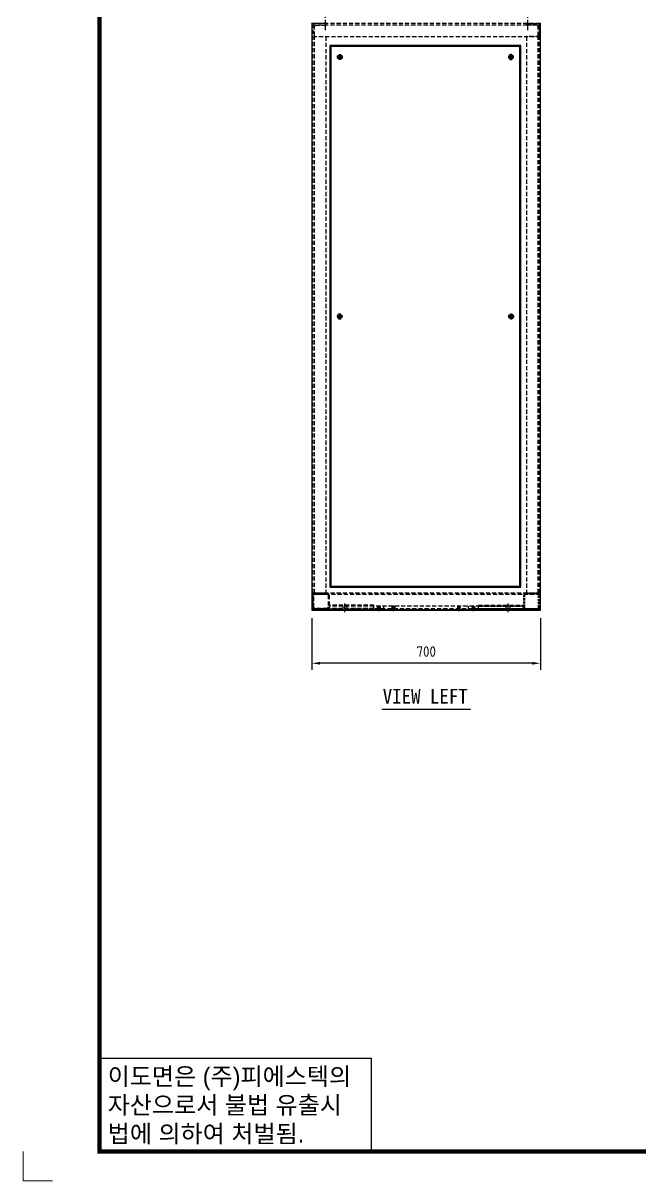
# Model space of a CAD drawing. Header units: millimetres. Extents: x -8980 to 16421, y 0 to 6237.
# Drawn here: x 8861 to 10751, y 0 to 3548 of the extents above; entities that cross this region are included whole.
import ezdxf
from ezdxf.enums import TextEntityAlignment as Align

# ---------------------------------------------------------------- set-up
doc = ezdxf.new("R2010")
doc.units = ezdxf.units.MM
for name, pattern in [('CENTER', [50.8, 31.75, -6.35, 6.35, -6.35]), ('CENTER1', [10, 7, -1, 1, -1]), ('HIDDEN', [9.525, 6.35, -3.175]), ('HIDDENX2', [19.05, 12.7, -6.35]), ('PHANTOM2', [31.75, 15.875, -3.175, 3.175, -3.175, 3.175, -3.175])]:
    doc.linetypes.add(name, pattern=pattern)
for name, color, linetype in [('3', 3, 'Continuous'), ('BOM', 6, 'Continuous'), ('CENTER', 1, 'CENTER'), ('CL', 1, 'CENTER'), ('FORMAT-1', 7, 'Continuous'), ('HL', 2, 'HIDDEN')]:
    doc.layers.add(name, color=color, linetype=linetype)
doc.styles.add('H', font='')
doc.styles.add('h1', font='')
doc.styles.add('HAN', font='')
doc.styles.get("Standard").update_dxf_attribs({"font": 'ISOCP.SHX', "bigfont": 'WHGTXT.SHX'})
doc.styles.get('H').set_extended_font_data('Dotum')
doc.styles.get('h1').set_extended_font_data('New Gulim')
doc.styles.get('HAN').set_extended_font_data('GulimChe')
doc.dimstyles.new('PS-10', dxfattribs={"dimscale": 10, "dimtxt": 3.2, "dimasz": 2.5, "dimexe": 2, "dimexo": 2.5, "dimgap": 2, "dimtad": 1, "dimtoh": 1, "dimrnd": 0.05, "dimzin": 12, "dimdsep": 46, "dimtxsty": 'Standard', "dimcen": 0, "dimclrt": 2, "dimazin": 3, "dimtfac": 1, "dimtofl": 0, "dimtmove": 0, "dimatfit": 3, "dimfxl": 0, "dimtolj": 1, "dimtzin": 0, "dimarcsym": 0})

# ---------------------------------------------------------------- blocks, each defined once
blk = doc.blocks.new('t3')
for p, q in [((0, 15.88), (46.25, 15.88)), ((0, 15.88), (0, 0)), ((46.25, 15.88), (46.25, 0)), ((0, 0), (46.25, 0))]:
    blk.add_line(p, q)
at = {"color": 1, "style": 'h1'}
for s, p in [('이도면은 (주)피에스텍의', (1.4, 11.29)), ('자산으로서 불법 유출시', (1.4, 6.41)), ('법에 의하여 처벌됨.', (1.4, 1.52))]:
    blk.add_text(s, height=3, dxfattribs=at).set_placement(p)
blk = doc.blocks.new('format-3')
at = {"color": 3, "lineweight": 9}
for p in [(0, 5), (5, 0)]:
    blk.add_line(p, (0, 0), dxfattribs=at)
at = {"layer": 'FORMAT-1', "const_width": 0.7}
blk.add_lwpolyline([(13, 5), (13, 292), (415, 292), (415, 5)], close=True, dxfattribs=at)
blk.add_blockref('t3', (13, 5))
at = {"style": 'HAN'}
for tag, height, p in [('MODEL-NAME', 3, (386.6, 31.53)), ('SCALE', 2.7, (321.31, 26.29)), ('PART-NAME', 3, (386.6, 26.29)), ('PART-NO', 3, (386.6, 21.01)), ('DRA-BY', 3, (261.22, 19.44)), ('CH-BY', 3, (277.71, 19.44)), ('APP-BY', 3, (294.2, 19.44)), ('관련업체', 3, (334.02, 9.26)), ('DRA-DATE', 2.5, (261.22, 7.48)), ('CH-DATE', 2.5, (277.71, 7.48)), ('APP-DATE', 2.5, (294.2, 7.48))]:
    blk.add_attdef(tag, text='', height=height, dxfattribs=at).set_placement(p, align=Align.MIDDLE_CENTER)
blk = doc.blocks.new('MCLBM1')
at = {"color": 0}
blk.add_circle((0, 0), 0.5, dxfattribs=at)
at = {"style": 'H'}
blk.add_text('BM', height=0.5, dxfattribs=at).set_placement((0, 0), align=Align.MIDDLE)
at = {"style": 'H', "flags": 1}
for tag, p in [('SPEC', (0, -3)), ('WEIGHT', (0, -5)), ('NAME', (0, -1)), ('ENAME', (0, -2)), ('MATERIAL', (0, -4)), ('REMARK', (0, -6))]:
    blk.add_attdef(tag, p, '', height=0.5, dxfattribs=at)
blk = doc.blocks.new('A$C288B02AA')
for points in [[(-3.2, 0.6, 0.414214), (-0.6, 3.2)], [(0.6, 3.2, 0.414214), (3.2, 0.6)], [(-3.2, -0.6, -0.414214), (-0.6, -3.2)], [(3.2, -0.6, 0.414214), (0.6, -3.2)]]:
    blk.add_lwpolyline(points, format="xyb")
at = {"color": 6, "linetype": 'PHANTOM2'}
blk.add_circle((0, 0), 7.5, dxfattribs=at)
blk.add_circle((0, 0), 6)
for start, end in [(169.5243, 190.4757), (79.5243, 100.4757), (349.5243, 10.4757), (259.5243, 280.4757)]:
    blk.add_arc((0, 0), 3.3, start, end)
at = {"layer": 'CENTER'}
for p, q in [((9, 0), (-9, 0)), ((0, 9), (0, -9))]:
    blk.add_line(p, q, dxfattribs=at)
at = {"layer": 'BOM', "rotation": 270}
blk.add_blockref('MCLBM1', (3.4, -3.4), dxfattribs=at)
blk = doc.blocks.new('*D534')
at = {"color": 0, "lineweight": -2}
for p, q in [((9746, 1724), (9746, 1566.1)), ((10446, 1724), (10446, 1566.1)), ((10421, 1586.1), (9771, 1586.1))]:
    blk.add_line(p, q, dxfattribs=at)
at = {"color": 0}
for points in [[(9771, 1590.3), (9771, 1581.9), (9746, 1586.1)], [(10421, 1590.3), (10421, 1581.9), (10446, 1586.1)]]:
    blk.add_solid(points, dxfattribs=at)
at = {"layer": 'DEFPOINTS', "color": 0}
for p in [(9746, 1749, 0), (10446, 1749, 0), (9746, 1586.1)]:
    blk.add_point(p, dxfattribs=at)
at = {"color": 2, "insert": (10096, 1622.1), "char_height": 32, "attachment_point": 5}
blk.add_mtext('\\A1;700', dxfattribs=at)

msp = doc.modelspace()

# ---------------------------------------------------------------- linework, layer by layer
at = {"color": 3}
for p, q in [((9746.001, 3548.978), (9746.001, 1748.978, 0)), ((10446.001, 1748.978, 0), (10446.001, 3548.978)), ((9746.001, 1748.978, 0), (10446.001, 1748.978, 0))]:
    msp.add_line(p, q, dxfattribs=at)
at = {"color": 2, "linetype": 'HIDDENX2'}
for p, q in [((10443.701, 3546.678), (9748.301, 3546.678)), ((10443.701, 3541.678), (9748.301, 3541.678)), ((9753.301, 1801.278), (9753.301, 3506.678)), ((10438.701, 1801.278), (10438.701, 3506.678)), ((10443.701, 1801.278), (9748.301, 1801.278)), ((9748.301, 1801.278), (9748.301, 1751.278)), ((9748.301, 1798.078), (10443.701, 1798.078)), ((10443.701, 1751.278), (10443.701, 1801.278)), ((9748.301, 1754.478), (10443.701, 1754.478)), ((9748.301, 1751.278), (10443.701, 1751.278)), ((9748.301, 1751.278), (10443.701, 1751.278)), ((9936.001, 1761.278, 0), (9798.301, 1761.278)), ((9936.001, 1754.278, 0), (9798.301, 1754.278)), ((9936.001, 1751.278, 0), (9936.001, 1761.278, 0)), ((9946.001, 1748.978, 0), (9946.001, 1751.278, 0)), ((9956.001, 1748.978, 0), (9956.001, 1751.278, 0)), ((9966.001, 1751.278, 0), (9966.001, 1761.278, 0)), ((9991.001, 1748.978, 0), (9991.001, 1751.278, 0)), ((10001.001, 1748.978, 0), (10001.001, 1751.278, 0)), ((10191.001, 1748.978, 0), (10191.001, 1751.278, 0)), ((10201.001, 1748.978, 0), (10201.001, 1751.278, 0)), ((10226.001, 1751.278, 0), (10226.001, 1761.278, 0)), ((10236.001, 1748.978, 0), (10236.001, 1751.278, 0)), ((10246.001, 1748.978, 0), (10246.001, 1751.278, 0)), ((10256.001, 1751.278, 0), (10256.001, 1761.278, 0)), ((10256.001, 1761.278, 0), (10393.701, 1761.278)), ((10256.001, 1754.278, 0), (10393.701, 1754.278))]:
    msp.add_line(p, q, dxfattribs=at)
msp.add_line((9959.779, 1445.639, 0), (10232.224, 1445.639, 0))
for points in [[(9748.301, 3546.678), (9748.301, 3506.678), (9750.301, 3506.678, 0.41421356), (9753.301, 3509.678), (9753.301, 3537.178, -0.41421356), (9757.801, 3541.678), (9785.301, 3541.678, 0.41421356), (9788.301, 3544.678), (9788.301, 3546.678)], [(10443.701, 3546.678), (10443.701, 3506.678), (10441.701, 3506.678, -0.41421356), (10438.701, 3509.678), (10438.701, 3537.178, 0.41421356), (10434.201, 3541.678), (10406.701, 3541.678, -0.41421356), (10403.701, 3544.678), (10403.701, 3546.678)], [(9748.301, 1794.878, -0.41421356), (9754.701, 1801.278), (9791.901, 1801.278, -0.41421356), (9798.301, 1794.878), (9798.301, 1757.678, -0.41421356), (9791.901, 1751.278), (9754.701, 1751.278, -0.41421356), (9748.301, 1757.678)], [(9751.501, 1794.878, -0.41421356), (9754.701, 1798.078), (9791.901, 1798.078, -0.41421356), (9795.101, 1794.878), (9795.101, 1757.678, -0.41421356), (9791.901, 1754.478), (9754.701, 1754.478, -0.41421356), (9751.501, 1757.678)]]:
    msp.add_lwpolyline(points, format="xyb", close=True, dxfattribs=at)
for points in [[(9748.301, 3506.678), (10443.701, 3506.678), (10443.701, 3546.678), (9748.301, 3546.678)], [(9788.301, 3506.678), (9788.301, 1801.278), (9748.301, 1801.278), (9748.301, 3506.678)], [(10403.701, 3506.678), (10403.701, 1801.278), (10443.701, 1801.278), (10443.701, 3506.678)], [(9798.301, 1751.278), (9936.001, 1751.278), (9936.001, 1764.278), (9798.301, 1764.278)], [(10393.701, 1761.278), (9798.301, 1761.278), (9798.301, 1751.278), (10393.701, 1751.278)], [(10393.701, 1751.278), (10256.001, 1751.278), (10256.001, 1764.278), (10393.701, 1764.278)]]:
    msp.add_lwpolyline(points, close=True, dxfattribs=at)
at = {"color": 2, "linetype": 'HIDDENX2', "elevation": 0}
for points in [[(9947.001, 1751.278), (9947.001, 1761.278)], [(9947.678, 1751.278), (9947.678, 1761.278)], [(9954.325, 1761.278), (9954.325, 1751.278)], [(9955.001, 1761.278), (9955.001, 1751.278)], [(9992.001, 1751.278), (9992.001, 1761.278)], [(9992.678, 1751.278), (9992.678, 1761.278)], [(9999.325, 1761.278), (9999.325, 1751.278)], [(10000.001, 1761.278), (10000.001, 1751.278)], [(10192.001, 1761.278), (10192.001, 1751.278)], [(10192.678, 1761.278), (10192.678, 1751.278)], [(10199.325, 1751.278), (10199.325, 1761.278)], [(10200.001, 1751.278), (10200.001, 1761.278)], [(10237.001, 1761.278), (10237.001, 1751.278)], [(10237.678, 1761.278), (10237.678, 1751.278)], [(10244.325, 1751.278), (10244.325, 1761.278)], [(10245.001, 1751.278), (10245.001, 1761.278)]]:
    msp.add_lwpolyline(points, dxfattribs=at)
at = {"layer": '3'}
for points in [[(10386.001, 3478.978), (9801.001, 3478.978), (9801.001, 1818.978), (10386.001, 1818.978)], [(10383.001, 3475.978), (9804.001, 3475.978), (9804.001, 1821.978), (10383.001, 1821.978)]]:
    msp.add_lwpolyline(points, close=True, dxfattribs=at)
at = {"layer": 'CENTER'}
for p, q in [((9786.001, 3608.978, 0), (9786.001, 3521.978, 0)), ((10406.001, 3608.978, 0), (10406.001, 3521.978, 0))]:
    msp.add_line(p, q, dxfattribs=at)
at = {"layer": 'CENTER', "color": 1, "linetype": 'CENTER1'}
for p, q in [((9951.001, 1745.978, 0), (9951.001, 1764.278, 0)), ((9996.001, 1745.978, 0), (9996.001, 1764.278, 0)), ((10196.001, 1745.978, 0), (10196.001, 1764.278, 0)), ((10241.001, 1745.978, 0), (10241.001, 1764.278, 0))]:
    msp.add_line(p, q, dxfattribs=at)
at = {"layer": 'CL'}
for p, q in [((9846.001, 1768.969, 0), (9846.001, 1743.196, 0)), ((10346.001, 1768.969, 0), (10346.001, 1743.196, 0))]:
    msp.add_line(p, q, dxfattribs=at)
at = {"layer": 'HL'}
for p, q in [((9839.001, 1751.278, 0), (9839.001, 1748.978, 0)), ((9840.001, 1761.278, 0), (9840.001, 1751.278, 0)), ((9852.001, 1761.278, 0), (9852.001, 1751.278, 0)), ((9853.001, 1751.278, 0), (9853.001, 1748.978, 0)), ((10339.001, 1751.278, 0), (10339.001, 1748.978, 0)), ((10340.001, 1761.278, 0), (10340.001, 1751.278, 0)), ((10352.001, 1761.278, 0), (10352.001, 1751.278, 0)), ((10353.001, 1751.278, 0), (10353.001, 1748.978, 0))]:
    msp.add_line(p, q, dxfattribs=at)
for points in [[(10443.701, 1794.878, 0.41421356), (10437.301, 1801.278), (10400.101, 1801.278, 0.41421356), (10393.701, 1794.878), (10393.701, 1757.678, 0.41421356), (10400.101, 1751.278), (10437.301, 1751.278, 0.41421356), (10443.701, 1757.678)], [(10440.501, 1794.878, 0.41421356), (10437.301, 1798.078), (10400.101, 1798.078, 0.41421356), (10396.901, 1794.878), (10396.901, 1757.678, 0.41421356), (10400.101, 1754.478), (10437.301, 1754.478, 0.41421356), (10440.501, 1757.678)]]:
    msp.add_lwpolyline(points, format="xyb", close=True, dxfattribs=at)

# ---------------------------------------------------------------- block references
at = {"xscale": 18, "yscale": 18, "zscale": 18}
msp.add_blockref('format-3', (8860.77, 0), dxfattribs=at)
msp.add_blockref('A$C288B02AA', (9831.001, 3443.978, -0.001))
at = {"xscale": -1}
msp.add_blockref('A$C288B02AA', (10356.001, 3443.978, -0.001), dxfattribs=at)
at = {"xscale": -1, "rotation": 180}
msp.add_blockref('A$C288B02AA', (9831.001, 2648.978, 0), dxfattribs=at)
msp.add_blockref('A$C288B02AA', (9831.001, 2648.978, 0), dxfattribs=at)
at = {"rotation": 180}
msp.add_blockref('A$C288B02AA', (10356.001, 2648.978, 0), dxfattribs=at)

# ---------------------------------------------------------------- texts
at = {"color": 2, "style": 'HAN'}
msp.add_text('VIEW LEFT', height=44.8, dxfattribs=at).set_placement((9962.737, 1462.819, 0))

# ---------------------------------------------------------------- dimensions: what is measured, and where the dimension line sits
dim = msp.add_linear_dim(base=(9746.001, 1586.091), p1=(10446.001, 1748.978, 0), p2=(9746.001, 1748.978, 0), angle=180, dimstyle='PS-10')
dim.commit()
dim.dimension.update_dxf_attribs({"geometry": '*D534', "text_midpoint": (10096.001, 1622.091)})

doc.saveas('drawing.dxf')
